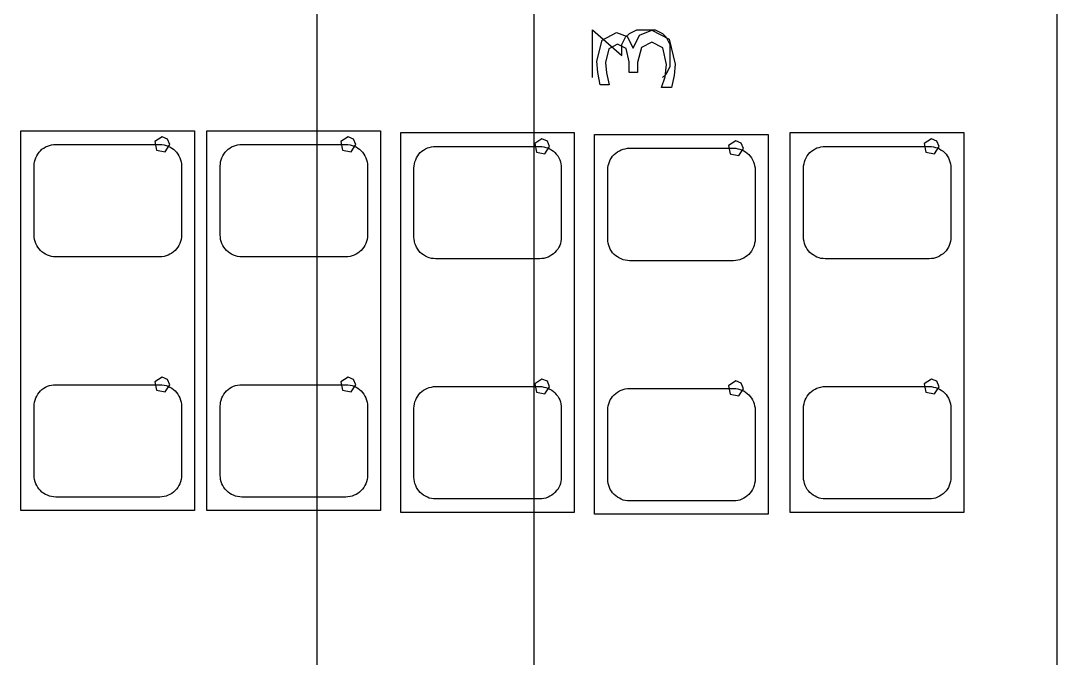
# Model space of a CAD drawing. Extents: x 114 to 258, y 8 to 198.
# Drawn here: x 243.18 to 256.55, y 158.83 to 167.05 of the extents above; entities that cross this region are included whole.
import ezdxf

# ---------------------------------------------------------------- set-up
doc = ezdxf.new("R2010")
doc.units = 0

msp = doc.modelspace()

# ---------------------------------------------------------------- linework, layer by layer
at = {"layer": 'Layer 1', "color": 7}
for points in [[(249.79884, 153.0094), (249.79884, 188.00806)], [(256.54762, 99.8091), (256.54762, 187.80994)], [(246.99976, 155.00838), (246.99976, 186.00908)], [(250.55068, 166.319), (250.55068, 166.93622), (250.93168, 166.60348), (250.93168, 166.74572), (250.97994, 166.84224), (251.0282, 166.88796), (251.12218, 166.93622), (251.36094, 166.93622), (251.45492, 166.88796), (251.50318, 166.84224), (251.55144, 166.74572), (251.55144, 166.46124), (251.50318, 166.36472), (251.45492, 166.319)], [(251.075832, 166.698737), (251.159817, 166.868361), (251.317368, 166.929905), (251.540024, 166.815821), (251.6188, 166.491587), (251.60643, 166.345982), (251.570624, 166.192119), (251.443669, 166.192119), (251.491848, 166.330219), (251.508124, 166.487084), (251.459295, 166.70399), (251.317368, 166.779044), (251.183253, 166.709245), (251.134424, 166.516355), (251.134424, 166.385761), (251.026352, 166.385761), (251.026352, 166.522359), (250.98794, 166.693484), (250.875962, 166.752775), (250.76138, 166.691231), (250.721014, 166.516355), (250.732734, 166.382758), (250.76919, 166.225893), (250.652005, 166.225893), (250.620755, 166.387262), (250.610339, 166.529865), (250.678698, 166.803062), (250.862291, 166.903636), (250.999009, 166.850347), (251.075832, 166.698737), (251.075832, 166.698737)], [(243.17706, 160.73354), (243.17706, 165.6332)], [(243.17706, 165.6332), (245.41734, 165.6332)], [(244.999764, 165.554892), (244.907376, 165.49316), (244.929053, 165.384181), (245.038032, 165.362504), (245.099764, 165.454892), (245.070475, 165.525603), (244.999764, 165.554892), (244.999764, 165.554892)], [(245.41734, 165.6332), (245.41734, 160.73354)], [(245.57736, 160.73354), (245.57736, 165.6332)], [(245.57736, 165.6332), (247.81764, 165.6332)], [(247.39981, 165.554892), (247.307422, 165.49316), (247.329099, 165.384181), (247.438078, 165.362504), (247.49981, 165.454892), (247.470521, 165.525603), (247.39981, 165.554892), (247.39981, 165.554892)], [(247.81764, 165.6332), (247.81764, 160.73354)], [(248.07926, 160.70814), (248.07926, 165.61034)], [(248.07926, 165.61034), (250.317, 165.61034)], [(249.899678, 165.53), (249.80729, 165.468268), (249.828967, 165.359289), (249.937946, 165.337612), (249.999678, 165.43), (249.970389, 165.500711), (249.899678, 165.53), (249.899678, 165.53)], [(250.317, 165.61034), (250.317, 160.70814)], [(250.57862, 160.68528), (250.57862, 165.58494)], [(250.57862, 165.58494), (252.8189, 165.58494)], [(252.8189, 165.58494), (252.8189, 160.68528)], [(253.10338, 160.70814), (253.10338, 165.61034)], [(253.10338, 165.61034), (255.34366, 165.61034)], [(254.92456, 165.53), (254.832172, 165.468268), (254.853849, 165.359289), (254.962828, 165.337612), (255.02456, 165.43), (254.995271, 165.500711), (254.92456, 165.53), (254.92456, 165.53)], [(255.34366, 165.61034), (255.34366, 160.70814)], [(243.43106, 165.37666), (243.45138, 165.39444)], [(243.45138, 165.39444), (243.47424, 165.40968)], [(243.47424, 165.40968), (243.4971, 165.42492)], [(243.4971, 165.42492), (243.5225, 165.43508)], [(243.5225, 165.43508), (243.5479, 165.44524)], [(243.5479, 165.44524), (243.57584, 165.45286)], [(243.57584, 165.45286), (243.60124, 165.4554)], [(243.60124, 165.4554), (243.62918, 165.45794)], [(243.62918, 165.45794), (244.9703, 165.45794)], [(244.9703, 165.45794), (244.99824, 165.4554)], [(244.99824, 165.4554), (245.02618, 165.45286)], [(245.02618, 165.45286), (245.05158, 165.44524)], [(245.05158, 165.44524), (245.07698, 165.43508)], [(245.07698, 165.43508), (245.10238, 165.42492)], [(245.10238, 165.42492), (245.12524, 165.40968)], [(245.12524, 165.40968), (245.1481, 165.39444)], [(245.1481, 165.39444), (245.16842, 165.37666)], [(245.83136, 165.37666), (245.85168, 165.39444)], [(245.85168, 165.39444), (245.87454, 165.40968)], [(245.87454, 165.40968), (245.8974, 165.42492)], [(245.8974, 165.42492), (245.9228, 165.43508)], [(245.9228, 165.43508), (245.9482, 165.44524)], [(245.9482, 165.44524), (245.9736, 165.45286)], [(245.9736, 165.45286), (246.00154, 165.4554)], [(246.00154, 165.4554), (246.02948, 165.45794)], [(246.02948, 165.45794), (247.3706, 165.45794)], [(247.3706, 165.45794), (247.39854, 165.4554)], [(247.39854, 165.4554), (247.42648, 165.45286)], [(247.42648, 165.45286), (247.45188, 165.44524)], [(247.45188, 165.44524), (247.47728, 165.43508)], [(247.47728, 165.43508), (247.50268, 165.42492)], [(247.50268, 165.42492), (247.52554, 165.40968)], [(247.52554, 165.40968), (247.5484, 165.39444)], [(247.5484, 165.39444), (247.56872, 165.37666)], [(248.3739, 165.38428), (248.39676, 165.39952)], [(248.39676, 165.39952), (248.42216, 165.41222)], [(248.42216, 165.41222), (248.44756, 165.41984)], [(248.44756, 165.41984), (248.4755, 165.42746)], [(248.4755, 165.42746), (248.5009, 165.43)], [(248.5009, 165.43), (248.52884, 165.43254)], [(248.52884, 165.43254), (249.8725, 165.43254)], [(249.8725, 165.43254), (249.8979, 165.43)], [(249.8979, 165.43), (249.92584, 165.42746)], [(249.92584, 165.42746), (249.95124, 165.41984)], [(249.95124, 165.41984), (249.97918, 165.41222)], [(249.97918, 165.41222), (250.00204, 165.39952)], [(250.00204, 165.39952), (250.02744, 165.38428)], [(250.92152, 165.38682), (250.94692, 165.39444)], [(250.94692, 165.39444), (250.97486, 165.40206)], [(250.97486, 165.40206), (251.0028, 165.40714)], [(251.0028, 165.40714), (251.0282, 165.40714)], [(251.0282, 165.40714), (252.37186, 165.40714)], [(252.3998, 165.504854), (252.307412, 165.443122), (252.329089, 165.334143), (252.438068, 165.312466), (252.4998, 165.404854), (252.470511, 165.475565), (252.3998, 165.504854), (252.3998, 165.504854)], [(252.37186, 165.40714), (252.3998, 165.40714)], [(252.3998, 165.40714), (252.4252, 165.40206)], [(252.4252, 165.40206), (252.45314, 165.39444)], [(252.45314, 165.39444), (252.47854, 165.38682)], [(253.39802, 165.38428), (253.42342, 165.39952)], [(253.42342, 165.39952), (253.44628, 165.41222)], [(253.44628, 165.41222), (253.47422, 165.41984)], [(253.47422, 165.41984), (253.49962, 165.42746)], [(253.49962, 165.42746), (253.52756, 165.43)], [(253.52756, 165.43), (253.55296, 165.43254)], [(253.55296, 165.43254), (254.89662, 165.43254)], [(254.89662, 165.43254), (254.92456, 165.43)], [(254.92456, 165.43), (254.94996, 165.42746)], [(254.94996, 165.42746), (254.9779, 165.41984)], [(254.9779, 165.41984), (255.0033, 165.41222)], [(255.0033, 165.41222), (255.0287, 165.39952)], [(255.0287, 165.39952), (255.05156, 165.38428)], [(243.36248, 165.25982), (243.3701, 165.28522)], [(243.3701, 165.28522), (243.3828, 165.31062)], [(243.3828, 165.31062), (243.39804, 165.33348)], [(243.39804, 165.33348), (243.41328, 165.35634)], [(243.41328, 165.35634), (243.43106, 165.37666)], [(245.16842, 165.37666), (245.1862, 165.35634)], [(245.1862, 165.35634), (245.20398, 165.33348)], [(245.20398, 165.33348), (245.21668, 165.31062)], [(245.21668, 165.31062), (245.22938, 165.28522)], [(245.22938, 165.28522), (245.237, 165.25982)], [(245.76278, 165.25982), (245.7704, 165.28522)], [(245.7704, 165.28522), (245.7831, 165.31062)], [(245.7831, 165.31062), (245.79834, 165.33348)], [(245.79834, 165.33348), (245.81358, 165.35634)], [(245.81358, 165.35634), (245.83136, 165.37666)], [(247.56872, 165.37666), (247.5865, 165.35634)], [(247.5865, 165.35634), (247.60428, 165.33348)], [(247.60428, 165.33348), (247.61698, 165.31062)], [(247.61698, 165.31062), (247.62968, 165.28522)], [(247.62968, 165.28522), (247.6373, 165.25982)], [(248.2723, 165.25982), (248.28246, 165.28522)], [(248.28246, 165.28522), (248.2977, 165.30808)], [(248.2977, 165.30808), (248.31294, 165.33094)], [(248.31294, 165.33094), (248.33072, 165.35126)], [(248.33072, 165.35126), (248.35104, 165.36904)], [(248.35104, 165.36904), (248.3739, 165.38428)], [(250.02744, 165.38428), (250.04776, 165.36904)], [(250.04776, 165.36904), (250.06808, 165.35126)], [(250.06808, 165.35126), (250.08586, 165.33094)], [(250.08586, 165.33094), (250.10364, 165.30808)], [(250.10364, 165.30808), (250.11634, 165.28522)], [(250.11634, 165.28522), (250.12904, 165.25982)], [(250.78182, 165.25982), (250.79706, 165.28268)], [(250.79706, 165.28268), (250.8123, 165.30554)], [(250.8123, 165.30554), (250.83262, 165.32586)], [(250.83262, 165.32586), (250.85294, 165.34364)], [(250.85294, 165.34364), (250.87326, 165.36142)], [(250.87326, 165.36142), (250.89866, 165.37412)], [(250.89866, 165.37412), (250.92152, 165.38682)], [(252.47854, 165.38682), (252.50394, 165.37412)], [(252.50394, 165.37412), (252.5268, 165.36142)], [(252.5268, 165.36142), (252.54712, 165.34364)], [(252.54712, 165.34364), (252.56744, 165.32586)], [(252.56744, 165.32586), (252.58776, 165.30554)], [(252.58776, 165.30554), (252.603, 165.28268)], [(252.603, 165.28268), (252.61824, 165.25982)], [(253.29642, 165.25982), (253.30912, 165.28522)], [(253.30912, 165.28522), (253.32182, 165.30808)], [(253.32182, 165.30808), (253.3396, 165.33094)], [(253.3396, 165.33094), (253.35738, 165.35126)], [(253.35738, 165.35126), (253.3777, 165.36904)], [(253.3777, 165.36904), (253.39802, 165.38428)], [(255.05156, 165.38428), (255.07442, 165.36904)], [(255.07442, 165.36904), (255.0922, 165.35126)], [(255.0922, 165.35126), (255.11252, 165.33094)], [(255.11252, 165.33094), (255.12776, 165.30808)], [(255.12776, 165.30808), (255.143, 165.28522)], [(255.143, 165.28522), (255.15316, 165.25982)], [(243.34978, 165.17854), (243.35232, 165.20648)], [(243.34978, 164.287), (243.34978, 165.17854)], [(243.35232, 165.20648), (243.35486, 165.23188)], [(243.35486, 165.23188), (243.36248, 165.25982)], [(245.237, 165.25982), (245.24462, 165.23188)], [(245.24462, 165.23188), (245.2497, 165.20648)], [(245.2497, 165.20648), (245.2497, 165.17854)], [(245.2497, 165.17854), (245.2497, 164.287)], [(245.75008, 165.17854), (245.75262, 165.20648)], [(245.75008, 164.287), (245.75008, 165.17854)], [(245.75262, 165.20648), (245.75516, 165.23188)], [(245.75516, 165.23188), (245.76278, 165.25982)], [(247.6373, 165.25982), (247.64492, 165.23188)], [(247.64492, 165.23188), (247.65, 165.20648)], [(247.65, 165.20648), (247.65, 165.17854)], [(247.65, 165.17854), (247.65, 164.287)], [(248.24944, 165.15314), (248.25198, 165.18108)], [(248.24944, 164.2616), (248.24944, 165.15314)], [(248.25198, 165.18108), (248.25452, 165.20902)], [(248.25452, 165.20902), (248.26214, 165.23442)], [(248.26214, 165.23442), (248.2723, 165.25982)], [(250.12904, 165.25982), (250.1392, 165.23442)], [(250.1392, 165.23442), (250.14428, 165.20902)], [(250.14428, 165.20902), (250.14936, 165.18108)], [(250.14936, 165.18108), (250.14936, 165.15314)], [(250.14936, 165.15314), (250.14936, 164.2616)], [(250.75134, 165.15568), (250.75642, 165.18362)], [(250.75134, 165.12774), (250.75134, 165.15568)], [(250.75134, 164.2362), (250.75134, 165.12774)], [(250.75642, 165.18362), (250.7615, 165.20902)], [(250.7615, 165.20902), (250.77166, 165.23442)], [(250.77166, 165.23442), (250.78182, 165.25982)], [(252.61824, 165.25982), (252.6284, 165.23442)], [(252.6284, 165.23442), (252.63856, 165.20902)], [(252.63856, 165.20902), (252.64364, 165.18362)], [(252.64364, 165.18362), (252.64872, 165.15568)], [(252.64872, 165.15568), (252.65126, 165.12774)], [(252.65126, 165.12774), (252.65126, 164.2362)], [(253.2761, 165.18108), (253.28118, 165.20902)], [(253.2761, 165.15314), (253.2761, 165.18108)], [(253.2761, 164.2616), (253.2761, 165.15314)], [(253.28118, 165.20902), (253.28626, 165.23442)], [(253.28626, 165.23442), (253.29642, 165.25982)], [(255.15316, 165.25982), (255.16332, 165.23442)], [(255.16332, 165.23442), (255.17094, 165.20902)], [(255.17094, 165.20902), (255.17348, 165.18108)], [(255.17348, 165.18108), (255.17602, 165.15314)], [(255.17602, 165.15314), (255.17602, 164.2616)], [(243.35232, 164.25906), (243.34978, 164.287)], [(243.35486, 164.23112), (243.35232, 164.25906)], [(243.36248, 164.20572), (243.35486, 164.23112)], [(243.3701, 164.18032), (243.36248, 164.20572)], [(245.237, 164.20572), (245.22938, 164.18032)], [(245.24462, 164.23112), (245.237, 164.20572)], [(245.2497, 164.25906), (245.24462, 164.23112)], [(245.2497, 164.287), (245.2497, 164.25906)], [(245.75262, 164.25906), (245.75008, 164.287)], [(245.75516, 164.23112), (245.75262, 164.25906)], [(245.76278, 164.20572), (245.75516, 164.23112)], [(245.7704, 164.18032), (245.76278, 164.20572)], [(247.6373, 164.20572), (247.62968, 164.18032)], [(247.64492, 164.23112), (247.6373, 164.20572)], [(247.65, 164.25906), (247.64492, 164.23112)], [(247.65, 164.287), (247.65, 164.25906)], [(248.25198, 164.23366), (248.24944, 164.2616)], [(248.25452, 164.20572), (248.25198, 164.23366)], [(248.26214, 164.18032), (248.25452, 164.20572)], [(250.14428, 164.20572), (250.1392, 164.18032)], [(250.14936, 164.23366), (250.14428, 164.20572)], [(250.14936, 164.2616), (250.14936, 164.23366)], [(250.75134, 164.20826), (250.75134, 164.2362)], [(250.75642, 164.18286), (250.75134, 164.20826)], [(252.64872, 164.20826), (252.64364, 164.18286)], [(252.65126, 164.2362), (252.64872, 164.20826)], [(253.2761, 164.23366), (253.2761, 164.2616)], [(253.28118, 164.20572), (253.2761, 164.23366)], [(253.28626, 164.18032), (253.28118, 164.20572)], [(255.17094, 164.20572), (255.16332, 164.18032)], [(255.17348, 164.23366), (255.17094, 164.20572)], [(255.17602, 164.2616), (255.17348, 164.23366)], [(243.3828, 164.15492), (243.3701, 164.18032)], [(243.39804, 164.13206), (243.3828, 164.15492)], [(243.41328, 164.1092), (243.39804, 164.13206)], [(243.43106, 164.08888), (243.41328, 164.1092)], [(243.45138, 164.0711), (243.43106, 164.08888)], [(243.47424, 164.05332), (243.45138, 164.0711)], [(245.1481, 164.0711), (245.12524, 164.05332)], [(245.16842, 164.08888), (245.1481, 164.0711)], [(245.1862, 164.1092), (245.16842, 164.08888)], [(245.20398, 164.13206), (245.1862, 164.1092)], [(245.21668, 164.15492), (245.20398, 164.13206)], [(245.22938, 164.18032), (245.21668, 164.15492)], [(245.7831, 164.15492), (245.7704, 164.18032)], [(245.79834, 164.13206), (245.7831, 164.15492)], [(245.81358, 164.1092), (245.79834, 164.13206)], [(245.83136, 164.08888), (245.81358, 164.1092)], [(245.85168, 164.0711), (245.83136, 164.08888)], [(245.87454, 164.05332), (245.85168, 164.0711)], [(247.5484, 164.0711), (247.52554, 164.05332)], [(247.56872, 164.08888), (247.5484, 164.0711)], [(247.5865, 164.1092), (247.56872, 164.08888)], [(247.60428, 164.13206), (247.5865, 164.1092)], [(247.61698, 164.15492), (247.60428, 164.13206)], [(247.62968, 164.18032), (247.61698, 164.15492)], [(248.2723, 164.15492), (248.26214, 164.18032)], [(248.28246, 164.12952), (248.2723, 164.15492)], [(248.2977, 164.10666), (248.28246, 164.12952)], [(248.31294, 164.0838), (248.2977, 164.10666)], [(248.33072, 164.06348), (248.31294, 164.0838)], [(248.35104, 164.0457), (248.33072, 164.06348)], [(250.06808, 164.06348), (250.04776, 164.0457)], [(250.08586, 164.0838), (250.06808, 164.06348)], [(250.10364, 164.10666), (250.08586, 164.0838)], [(250.11634, 164.12952), (250.10364, 164.10666)], [(250.12904, 164.15492), (250.11634, 164.12952)], [(250.1392, 164.18032), (250.12904, 164.15492)], [(250.7615, 164.15492), (250.75642, 164.18286)], [(250.77166, 164.12952), (250.7615, 164.15492)], [(250.78182, 164.10412), (250.77166, 164.12952)], [(250.79706, 164.08126), (250.78182, 164.10412)], [(250.8123, 164.0584), (250.79706, 164.08126)], [(250.83262, 164.03808), (250.8123, 164.0584)], [(252.58776, 164.0584), (252.56744, 164.03808)], [(252.603, 164.08126), (252.58776, 164.0584)], [(252.61824, 164.10412), (252.603, 164.08126)], [(252.6284, 164.12952), (252.61824, 164.10412)], [(252.63856, 164.15492), (252.6284, 164.12952)], [(252.64364, 164.18286), (252.63856, 164.15492)], [(253.29642, 164.15492), (253.28626, 164.18032)], [(253.30912, 164.12952), (253.29642, 164.15492)], [(253.32182, 164.10666), (253.30912, 164.12952)], [(253.3396, 164.0838), (253.32182, 164.10666)], [(253.35738, 164.06348), (253.3396, 164.0838)], [(253.3777, 164.0457), (253.35738, 164.06348)], [(255.0922, 164.06348), (255.07442, 164.0457)], [(255.11252, 164.0838), (255.0922, 164.06348)], [(255.12776, 164.10666), (255.11252, 164.0838)], [(255.143, 164.12952), (255.12776, 164.10666)], [(255.15316, 164.15492), (255.143, 164.12952)], [(255.16332, 164.18032), (255.15316, 164.15492)], [(243.4971, 164.04062), (243.47424, 164.05332)], [(243.5225, 164.02792), (243.4971, 164.04062)], [(243.5479, 164.0203), (243.5225, 164.02792)], [(243.57584, 164.01268), (243.5479, 164.0203)], [(243.60124, 164.0076), (243.57584, 164.01268)], [(243.62918, 164.0076), (243.60124, 164.0076)], [(244.9703, 164.0076), (243.62918, 164.0076)], [(244.99824, 164.0076), (244.9703, 164.0076)], [(245.02618, 164.01268), (244.99824, 164.0076)], [(245.05158, 164.0203), (245.02618, 164.01268)], [(245.07698, 164.02792), (245.05158, 164.0203)], [(245.10238, 164.04062), (245.07698, 164.02792)], [(245.12524, 164.05332), (245.10238, 164.04062)], [(245.8974, 164.04062), (245.87454, 164.05332)], [(245.9228, 164.02792), (245.8974, 164.04062)], [(245.9482, 164.0203), (245.9228, 164.02792)], [(245.9736, 164.01268), (245.9482, 164.0203)], [(246.00154, 164.0076), (245.9736, 164.01268)], [(246.02948, 164.0076), (246.00154, 164.0076)], [(247.3706, 164.0076), (246.02948, 164.0076)], [(247.39854, 164.0076), (247.3706, 164.0076)], [(247.42648, 164.01268), (247.39854, 164.0076)], [(247.45188, 164.0203), (247.42648, 164.01268)], [(247.47728, 164.02792), (247.45188, 164.0203)], [(247.50268, 164.04062), (247.47728, 164.02792)], [(247.52554, 164.05332), (247.50268, 164.04062)], [(248.3739, 164.03046), (248.35104, 164.0457)], [(248.39676, 164.01522), (248.3739, 164.03046)], [(248.42216, 164.00252), (248.39676, 164.01522)], [(248.44756, 163.9949), (248.42216, 164.00252)], [(248.4755, 163.98728), (248.44756, 163.9949)], [(248.5009, 163.98474), (248.4755, 163.98728)], [(248.52884, 163.9822), (248.5009, 163.98474)], [(249.8725, 163.9822), (248.52884, 163.9822)], [(249.8979, 163.98474), (249.8725, 163.9822)], [(249.92584, 163.98728), (249.8979, 163.98474)], [(249.95124, 163.9949), (249.92584, 163.98728)], [(249.97918, 164.00252), (249.95124, 163.9949)], [(250.00204, 164.01522), (249.97918, 164.00252)], [(250.02744, 164.03046), (250.00204, 164.01522)], [(250.04776, 164.0457), (250.02744, 164.03046)], [(250.85294, 164.0203), (250.83262, 164.03808)], [(250.87326, 164.00506), (250.85294, 164.0203)], [(250.89866, 163.98982), (250.87326, 164.00506)], [(250.92152, 163.97966), (250.89866, 163.98982)], [(250.94692, 163.9695), (250.92152, 163.97966)], [(250.97486, 163.96188), (250.94692, 163.9695)], [(251.0028, 163.95934), (250.97486, 163.96188)], [(251.0282, 163.9568), (251.0028, 163.95934)], [(252.37186, 163.9568), (251.0282, 163.9568)], [(252.3998, 163.95934), (252.37186, 163.9568)], [(252.4252, 163.96188), (252.3998, 163.95934)], [(252.45314, 163.9695), (252.4252, 163.96188)], [(252.47854, 163.97966), (252.45314, 163.9695)], [(252.50394, 163.98982), (252.47854, 163.97966)], [(252.5268, 164.00506), (252.50394, 163.98982)], [(252.54712, 164.0203), (252.5268, 164.00506)], [(252.56744, 164.03808), (252.54712, 164.0203)], [(253.39802, 164.03046), (253.3777, 164.0457)], [(253.42342, 164.01522), (253.39802, 164.03046)], [(253.44628, 164.00252), (253.42342, 164.01522)], [(253.47422, 163.9949), (253.44628, 164.00252)], [(253.49962, 163.98728), (253.47422, 163.9949)], [(253.52756, 163.98474), (253.49962, 163.98728)], [(253.55296, 163.9822), (253.52756, 163.98474)], [(254.89662, 163.9822), (253.55296, 163.9822)], [(254.92456, 163.98474), (254.89662, 163.9822)], [(254.94996, 163.98728), (254.92456, 163.98474)], [(254.9779, 163.9949), (254.94996, 163.98728)], [(255.0033, 164.00252), (254.9779, 163.9949)], [(255.0287, 164.01522), (255.0033, 164.00252)], [(255.05156, 164.03046), (255.0287, 164.01522)], [(255.07442, 164.0457), (255.05156, 164.03046)], [(244.999764, 162.454822), (244.907376, 162.39309), (244.929053, 162.284111), (245.038032, 162.262434), (245.099764, 162.354822), (245.070475, 162.425533), (244.999764, 162.454822), (244.999764, 162.454822)], [(247.39981, 162.454822), (247.307422, 162.39309), (247.329099, 162.284111), (247.438078, 162.262434), (247.49981, 162.354822), (247.470521, 162.425533), (247.39981, 162.454822), (247.39981, 162.454822)], [(243.47424, 162.31088), (243.4971, 162.32358)], [(243.4971, 162.32358), (243.5225, 162.33628)], [(243.5225, 162.33628), (243.5479, 162.34644)], [(243.5479, 162.34644), (243.57584, 162.35152)], [(243.57584, 162.35152), (243.60124, 162.3566)], [(243.60124, 162.3566), (243.62918, 162.3566)], [(243.62918, 162.3566), (244.9703, 162.3566)], [(244.9703, 162.3566), (244.99824, 162.3566)], [(244.99824, 162.3566), (245.02618, 162.35152)], [(245.02618, 162.35152), (245.05158, 162.34644)], [(245.05158, 162.34644), (245.07698, 162.33628)], [(245.07698, 162.33628), (245.10238, 162.32358)], [(245.10238, 162.32358), (245.12524, 162.31088)], [(245.87454, 162.31088), (245.8974, 162.32358)], [(245.8974, 162.32358), (245.9228, 162.33628)], [(245.9228, 162.33628), (245.9482, 162.34644)], [(245.9482, 162.34644), (245.9736, 162.35152)], [(245.9736, 162.35152), (246.00154, 162.3566)], [(246.00154, 162.3566), (246.02948, 162.3566)], [(246.02948, 162.3566), (247.3706, 162.3566)], [(247.3706, 162.3566), (247.39854, 162.3566)], [(247.39854, 162.3566), (247.42648, 162.35152)], [(247.42648, 162.35152), (247.45188, 162.34644)], [(247.45188, 162.34644), (247.47728, 162.33628)], [(247.47728, 162.33628), (247.50268, 162.32358)], [(247.50268, 162.32358), (247.52554, 162.31088)], [(248.42216, 162.31088), (248.44756, 162.32104)], [(248.44756, 162.32104), (248.4755, 162.32612)], [(248.4755, 162.32612), (248.5009, 162.3312)], [(248.5009, 162.3312), (248.52884, 162.3312)], [(248.52884, 162.3312), (249.8725, 162.3312)], [(249.899678, 162.42993), (249.80729, 162.368198), (249.828967, 162.259219), (249.937946, 162.237542), (249.999678, 162.32993), (249.970389, 162.400641), (249.899678, 162.42993), (249.899678, 162.42993)], [(249.8725, 162.3312), (249.8979, 162.3312)], [(249.8979, 162.3312), (249.92584, 162.32612)], [(249.92584, 162.32612), (249.95124, 162.32104)], [(249.95124, 162.32104), (249.97918, 162.31088)], [(252.3998, 162.405038), (252.307412, 162.343306), (252.329089, 162.234327), (252.438068, 162.21265), (252.4998, 162.305038), (252.470511, 162.375749), (252.3998, 162.405038), (252.3998, 162.405038)], [(253.44628, 162.31088), (253.47422, 162.32104)], [(253.47422, 162.32104), (253.49962, 162.32612)], [(253.49962, 162.32612), (253.52756, 162.3312)], [(253.52756, 162.3312), (253.55296, 162.3312)], [(253.55296, 162.3312), (254.89662, 162.3312)], [(254.92456, 162.42993), (254.832172, 162.368198), (254.853849, 162.259219), (254.962828, 162.237542), (255.02456, 162.32993), (254.995271, 162.400641), (254.92456, 162.42993), (254.92456, 162.42993)], [(254.89662, 162.3312), (254.92456, 162.3312)], [(254.92456, 162.3312), (254.94996, 162.32612)], [(254.94996, 162.32612), (254.9779, 162.32104)], [(254.9779, 162.32104), (255.0033, 162.31088)], [(243.36248, 162.15848), (243.3701, 162.18642)], [(243.3701, 162.18642), (243.3828, 162.20928)], [(243.3828, 162.20928), (243.39804, 162.23468)], [(243.39804, 162.23468), (243.41328, 162.255)], [(243.41328, 162.255), (243.43106, 162.27532)], [(243.43106, 162.27532), (243.45138, 162.2931)], [(243.45138, 162.2931), (243.47424, 162.31088)], [(245.12524, 162.31088), (245.1481, 162.2931)], [(245.1481, 162.2931), (245.16842, 162.27532)], [(245.16842, 162.27532), (245.1862, 162.255)], [(245.1862, 162.255), (245.20398, 162.23468)], [(245.20398, 162.23468), (245.21668, 162.20928)], [(245.21668, 162.20928), (245.22938, 162.18642)], [(245.22938, 162.18642), (245.237, 162.15848)], [(245.76278, 162.15848), (245.7704, 162.18642)], [(245.7704, 162.18642), (245.7831, 162.20928)], [(245.7831, 162.20928), (245.79834, 162.23468)], [(245.79834, 162.23468), (245.81358, 162.255)], [(245.81358, 162.255), (245.83136, 162.27532)], [(245.83136, 162.27532), (245.85168, 162.2931)], [(245.85168, 162.2931), (245.87454, 162.31088)], [(247.52554, 162.31088), (247.5484, 162.2931)], [(247.5484, 162.2931), (247.56872, 162.27532)], [(247.56872, 162.27532), (247.5865, 162.255)], [(247.5865, 162.255), (247.60428, 162.23468)], [(247.60428, 162.23468), (247.61698, 162.20928)], [(247.61698, 162.20928), (247.62968, 162.18642)], [(247.62968, 162.18642), (247.6373, 162.15848)], [(248.28246, 162.18388), (248.2977, 162.20928)], [(248.2977, 162.20928), (248.31294, 162.2296)], [(248.31294, 162.2296), (248.33072, 162.24992)], [(248.33072, 162.24992), (248.35104, 162.27024)], [(248.35104, 162.27024), (248.3739, 162.28548)], [(248.3739, 162.28548), (248.39676, 162.30072)], [(248.39676, 162.30072), (248.42216, 162.31088)], [(249.97918, 162.31088), (250.00204, 162.30072)], [(250.00204, 162.30072), (250.02744, 162.28548)], [(250.02744, 162.28548), (250.04776, 162.27024)], [(250.04776, 162.27024), (250.06808, 162.24992)], [(250.06808, 162.24992), (250.08586, 162.2296)], [(250.08586, 162.2296), (250.10364, 162.20928)], [(250.10364, 162.20928), (250.11634, 162.18388)], [(250.79706, 162.18388), (250.8123, 162.2042)], [(250.8123, 162.2042), (250.83262, 162.22452)], [(250.83262, 162.22452), (250.85294, 162.24484)], [(250.85294, 162.24484), (250.87326, 162.26008)], [(250.87326, 162.26008), (250.89866, 162.27532)], [(250.89866, 162.27532), (250.92152, 162.28548)], [(250.92152, 162.28548), (250.94692, 162.29564)], [(250.94692, 162.29564), (250.97486, 162.30326)], [(250.97486, 162.30326), (251.0028, 162.3058)], [(251.0028, 162.3058), (251.0282, 162.30834)], [(251.0282, 162.30834), (252.37186, 162.30834)], [(252.37186, 162.30834), (252.3998, 162.3058)], [(252.3998, 162.3058), (252.4252, 162.30326)], [(252.4252, 162.30326), (252.45314, 162.29564)], [(252.45314, 162.29564), (252.47854, 162.28548)], [(252.47854, 162.28548), (252.50394, 162.27532)], [(252.50394, 162.27532), (252.5268, 162.26008)], [(252.5268, 162.26008), (252.54712, 162.24484)], [(252.54712, 162.24484), (252.56744, 162.22452)], [(252.56744, 162.22452), (252.58776, 162.2042)], [(252.58776, 162.2042), (252.603, 162.18388)], [(253.30912, 162.18388), (253.32182, 162.20928)], [(253.32182, 162.20928), (253.3396, 162.2296)], [(253.3396, 162.2296), (253.35738, 162.24992)], [(253.35738, 162.24992), (253.3777, 162.27024)], [(253.3777, 162.27024), (253.39802, 162.28548)], [(253.39802, 162.28548), (253.42342, 162.30072)], [(253.42342, 162.30072), (253.44628, 162.31088)], [(255.0033, 162.31088), (255.0287, 162.30072)], [(255.0287, 162.30072), (255.05156, 162.28548)], [(255.05156, 162.28548), (255.07442, 162.27024)], [(255.07442, 162.27024), (255.0922, 162.24992)], [(255.0922, 162.24992), (255.11252, 162.2296)], [(255.11252, 162.2296), (255.12776, 162.20928)], [(255.12776, 162.20928), (255.143, 162.18388)], [(243.34978, 162.07974), (243.35232, 162.10514)], [(243.34978, 161.18566), (243.34978, 162.07974)], [(243.35232, 162.10514), (243.35486, 162.13308)], [(243.35486, 162.13308), (243.36248, 162.15848)], [(245.237, 162.15848), (245.24462, 162.13308)], [(245.24462, 162.13308), (245.2497, 162.10514)], [(245.2497, 162.10514), (245.2497, 162.07974)], [(245.2497, 162.07974), (245.2497, 161.18566)], [(245.75008, 162.07974), (245.75262, 162.10514)], [(245.75008, 161.18566), (245.75008, 162.07974)], [(245.75262, 162.10514), (245.75516, 162.13308)], [(245.75516, 162.13308), (245.76278, 162.15848)], [(247.6373, 162.15848), (247.64492, 162.13308)], [(247.64492, 162.13308), (247.65, 162.10514)], [(247.65, 162.10514), (247.65, 162.07974)], [(247.65, 162.07974), (247.65, 161.18566)], [(248.24944, 162.05434), (248.25198, 162.07974)], [(248.24944, 161.16026), (248.24944, 162.05434)], [(248.25198, 162.07974), (248.25452, 162.10768)], [(248.25452, 162.10768), (248.26214, 162.13562)], [(248.26214, 162.13562), (248.2723, 162.16102)], [(248.2723, 162.16102), (248.28246, 162.18388)], [(250.11634, 162.18388), (250.12904, 162.16102)], [(250.12904, 162.16102), (250.1392, 162.13562)], [(250.1392, 162.13562), (250.14428, 162.10768)], [(250.14428, 162.10768), (250.14936, 162.07974)], [(250.14936, 162.07974), (250.14936, 162.05434)], [(250.14936, 162.05434), (250.14936, 161.16026)], [(250.75134, 162.05688), (250.75642, 162.08228)], [(250.75134, 162.02894), (250.75134, 162.05688)], [(250.75642, 162.08228), (250.7615, 162.11022)], [(250.7615, 162.11022), (250.77166, 162.13562)], [(250.77166, 162.13562), (250.78182, 162.16102)], [(250.78182, 162.16102), (250.79706, 162.18388)], [(252.603, 162.18388), (252.61824, 162.16102)], [(252.61824, 162.16102), (252.6284, 162.13562)], [(252.6284, 162.13562), (252.63856, 162.11022)], [(252.63856, 162.11022), (252.64364, 162.08228)], [(252.64364, 162.08228), (252.64872, 162.05688)], [(252.64872, 162.05688), (252.65126, 162.02894)], [(253.2761, 162.07974), (253.28118, 162.10768)], [(253.2761, 162.05434), (253.2761, 162.07974)], [(253.2761, 161.16026), (253.2761, 162.05434)], [(253.28118, 162.10768), (253.28626, 162.13562)], [(253.28626, 162.13562), (253.29642, 162.16102)], [(253.29642, 162.16102), (253.30912, 162.18388)], [(255.143, 162.18388), (255.15316, 162.16102)], [(255.15316, 162.16102), (255.16332, 162.13562)], [(255.16332, 162.13562), (255.17094, 162.10768)], [(255.17094, 162.10768), (255.17348, 162.07974)], [(255.17348, 162.07974), (255.17602, 162.05434)], [(255.17602, 162.05434), (255.17602, 161.16026)], [(250.75134, 161.1374), (250.75134, 162.02894)], [(252.65126, 162.02894), (252.65126, 161.1374)], [(243.35232, 161.15772), (243.34978, 161.18566)], [(243.35486, 161.13232), (243.35232, 161.15772)], [(243.36248, 161.10438), (243.35486, 161.13232)], [(245.24462, 161.13232), (245.237, 161.10438)], [(245.2497, 161.15772), (245.24462, 161.13232)], [(245.2497, 161.18566), (245.2497, 161.15772)], [(245.75262, 161.15772), (245.75008, 161.18566)], [(245.75516, 161.13232), (245.75262, 161.15772)], [(245.76278, 161.10438), (245.75516, 161.13232)], [(247.64492, 161.13232), (247.6373, 161.10438)], [(247.65, 161.15772), (247.64492, 161.13232)], [(247.65, 161.18566), (247.65, 161.15772)], [(248.25198, 161.13486), (248.24944, 161.16026)], [(248.25452, 161.10692), (248.25198, 161.13486)], [(250.14936, 161.13486), (250.14428, 161.10692)], [(250.14936, 161.16026), (250.14936, 161.13486)], [(250.75134, 161.10946), (250.75134, 161.1374)], [(252.65126, 161.1374), (252.64872, 161.10946)], [(253.2761, 161.13486), (253.2761, 161.16026)], [(253.28118, 161.10692), (253.2761, 161.13486)], [(255.17348, 161.13486), (255.17094, 161.10692)], [(255.17602, 161.16026), (255.17348, 161.13486)], [(243.3701, 161.07898), (243.36248, 161.10438)], [(243.3828, 161.05358), (243.3701, 161.07898)], [(243.39804, 161.03072), (243.3828, 161.05358)], [(243.41328, 161.0104), (243.39804, 161.03072)], [(243.43106, 160.99008), (243.41328, 161.0104)], [(243.45138, 160.96976), (243.43106, 160.99008)], [(245.16842, 160.99008), (245.1481, 160.96976)], [(245.1862, 161.0104), (245.16842, 160.99008)], [(245.20398, 161.03072), (245.1862, 161.0104)], [(245.21668, 161.05358), (245.20398, 161.03072)], [(245.22938, 161.07898), (245.21668, 161.05358)], [(245.237, 161.10438), (245.22938, 161.07898)], [(245.7704, 161.07898), (245.76278, 161.10438)], [(245.7831, 161.05358), (245.7704, 161.07898)], [(245.79834, 161.03072), (245.7831, 161.05358)], [(245.81358, 161.0104), (245.79834, 161.03072)], [(245.83136, 160.99008), (245.81358, 161.0104)], [(245.85168, 160.96976), (245.83136, 160.99008)], [(247.56872, 160.99008), (247.5484, 160.96976)], [(247.5865, 161.0104), (247.56872, 160.99008)], [(247.60428, 161.03072), (247.5865, 161.0104)], [(247.61698, 161.05358), (247.60428, 161.03072)], [(247.62968, 161.07898), (247.61698, 161.05358)], [(247.6373, 161.10438), (247.62968, 161.07898)], [(248.26214, 161.08152), (248.25452, 161.10692)], [(248.2723, 161.05358), (248.26214, 161.08152)], [(248.28246, 161.03072), (248.2723, 161.05358)], [(248.2977, 161.00532), (248.28246, 161.03072)], [(248.31294, 160.985), (248.2977, 161.00532)], [(248.33072, 160.96468), (248.31294, 160.985)], [(250.08586, 160.985), (250.06808, 160.96468)], [(250.10364, 161.00532), (250.08586, 160.985)], [(250.11634, 161.03072), (250.10364, 161.00532)], [(250.12904, 161.05358), (250.11634, 161.03072)], [(250.1392, 161.08152), (250.12904, 161.05358)], [(250.14428, 161.10692), (250.1392, 161.08152)], [(250.75642, 161.08152), (250.75134, 161.10946)], [(250.7615, 161.05612), (250.75642, 161.08152)], [(250.77166, 161.03072), (250.7615, 161.05612)], [(250.78182, 161.00532), (250.77166, 161.03072)], [(250.79706, 160.98246), (250.78182, 161.00532)], [(250.8123, 160.9596), (250.79706, 160.98246)], [(252.603, 160.98246), (252.58776, 160.9596)], [(252.61824, 161.00532), (252.603, 160.98246)], [(252.6284, 161.03072), (252.61824, 161.00532)], [(252.63856, 161.05612), (252.6284, 161.03072)], [(252.64364, 161.08152), (252.63856, 161.05612)], [(252.64872, 161.10946), (252.64364, 161.08152)], [(253.28626, 161.08152), (253.28118, 161.10692)], [(253.29642, 161.05358), (253.28626, 161.08152)], [(253.30912, 161.03072), (253.29642, 161.05358)], [(253.32182, 161.00532), (253.30912, 161.03072)], [(253.3396, 160.985), (253.32182, 161.00532)], [(253.35738, 160.96468), (253.3396, 160.985)], [(255.11252, 160.985), (255.0922, 160.96468)], [(255.12776, 161.00532), (255.11252, 160.985)], [(255.143, 161.03072), (255.12776, 161.00532)], [(255.15316, 161.05358), (255.143, 161.03072)], [(255.16332, 161.08152), (255.15316, 161.05358)], [(255.17094, 161.10692), (255.16332, 161.08152)], [(243.47424, 160.95452), (243.45138, 160.96976)], [(243.4971, 160.93928), (243.47424, 160.95452)], [(243.5225, 160.92912), (243.4971, 160.93928)], [(243.5479, 160.91896), (243.5225, 160.92912)], [(243.57584, 160.91388), (243.5479, 160.91896)], [(243.60124, 160.9088), (243.57584, 160.91388)], [(243.62918, 160.90626), (243.60124, 160.9088)], [(244.9703, 160.90626), (243.62918, 160.90626)], [(244.99824, 160.9088), (244.9703, 160.90626)], [(245.02618, 160.91388), (244.99824, 160.9088)], [(245.05158, 160.91896), (245.02618, 160.91388)], [(245.07698, 160.92912), (245.05158, 160.91896)], [(245.10238, 160.93928), (245.07698, 160.92912)], [(245.12524, 160.95452), (245.10238, 160.93928)], [(245.1481, 160.96976), (245.12524, 160.95452)], [(245.87454, 160.95452), (245.85168, 160.96976)], [(245.8974, 160.93928), (245.87454, 160.95452)], [(245.9228, 160.92912), (245.8974, 160.93928)], [(245.9482, 160.91896), (245.9228, 160.92912)], [(245.9736, 160.91388), (245.9482, 160.91896)], [(246.00154, 160.9088), (245.9736, 160.91388)], [(246.02948, 160.90626), (246.00154, 160.9088)], [(247.3706, 160.90626), (246.02948, 160.90626)], [(247.39854, 160.9088), (247.3706, 160.90626)], [(247.42648, 160.91388), (247.39854, 160.9088)], [(247.45188, 160.91896), (247.42648, 160.91388)], [(247.47728, 160.92912), (247.45188, 160.91896)], [(247.50268, 160.93928), (247.47728, 160.92912)], [(247.52554, 160.95452), (247.50268, 160.93928)], [(247.5484, 160.96976), (247.52554, 160.95452)], [(248.35104, 160.9469), (248.33072, 160.96468)], [(248.3739, 160.92912), (248.35104, 160.9469)], [(248.39676, 160.91642), (248.3739, 160.92912)], [(248.42216, 160.90372), (248.39676, 160.91642)], [(248.44756, 160.89356), (248.42216, 160.90372)], [(248.4755, 160.88848), (248.44756, 160.89356)], [(248.5009, 160.8834), (248.4755, 160.88848)], [(248.52884, 160.8834), (248.5009, 160.8834)], [(249.8725, 160.8834), (248.52884, 160.8834)], [(249.8979, 160.8834), (249.8725, 160.8834)], [(249.92584, 160.88848), (249.8979, 160.8834)], [(249.95124, 160.89356), (249.92584, 160.88848)], [(249.97918, 160.90372), (249.95124, 160.89356)], [(250.00204, 160.91642), (249.97918, 160.90372)], [(250.02744, 160.92912), (250.00204, 160.91642)], [(250.04776, 160.9469), (250.02744, 160.92912)], [(250.06808, 160.96468), (250.04776, 160.9469)], [(250.83262, 160.93928), (250.8123, 160.9596)], [(250.85294, 160.9215), (250.83262, 160.93928)], [(250.87326, 160.90372), (250.85294, 160.9215)], [(250.89866, 160.89102), (250.87326, 160.90372)], [(250.92152, 160.87832), (250.89866, 160.89102)], [(250.94692, 160.86816), (250.92152, 160.87832)], [(250.97486, 160.86308), (250.94692, 160.86816)], [(251.0028, 160.858), (250.97486, 160.86308)], [(251.0282, 160.858), (251.0028, 160.858)], [(252.37186, 160.858), (251.0282, 160.858)], [(252.3998, 160.858), (252.37186, 160.858)], [(252.4252, 160.86308), (252.3998, 160.858)], [(252.45314, 160.86816), (252.4252, 160.86308)], [(252.47854, 160.87832), (252.45314, 160.86816)], [(252.50394, 160.89102), (252.47854, 160.87832)], [(252.5268, 160.90372), (252.50394, 160.89102)], [(252.54712, 160.9215), (252.5268, 160.90372)], [(252.56744, 160.93928), (252.54712, 160.9215)], [(252.58776, 160.9596), (252.56744, 160.93928)], [(253.3777, 160.9469), (253.35738, 160.96468)], [(253.39802, 160.92912), (253.3777, 160.9469)], [(253.42342, 160.91642), (253.39802, 160.92912)], [(253.44628, 160.90372), (253.42342, 160.91642)], [(253.47422, 160.89356), (253.44628, 160.90372)], [(253.49962, 160.88848), (253.47422, 160.89356)], [(253.52756, 160.8834), (253.49962, 160.88848)], [(253.55296, 160.8834), (253.52756, 160.8834)], [(254.89662, 160.8834), (253.55296, 160.8834)], [(254.92456, 160.8834), (254.89662, 160.8834)], [(254.94996, 160.88848), (254.92456, 160.8834)], [(254.9779, 160.89356), (254.94996, 160.88848)], [(255.0033, 160.90372), (254.9779, 160.89356)], [(255.0287, 160.91642), (255.0033, 160.90372)], [(255.05156, 160.92912), (255.0287, 160.91642)], [(255.07442, 160.9469), (255.05156, 160.92912)], [(255.0922, 160.96468), (255.07442, 160.9469)], [(245.41734, 160.73354), (243.17706, 160.73354)], [(247.81764, 160.73354), (245.57736, 160.73354)], [(250.317, 160.70814), (248.07926, 160.70814)], [(252.8189, 160.68528), (250.57862, 160.68528)], [(255.34366, 160.70814), (253.10338, 160.70814)]]:
    msp.add_lwpolyline(points, dxfattribs=at)

doc.saveas('drawing.dxf')
